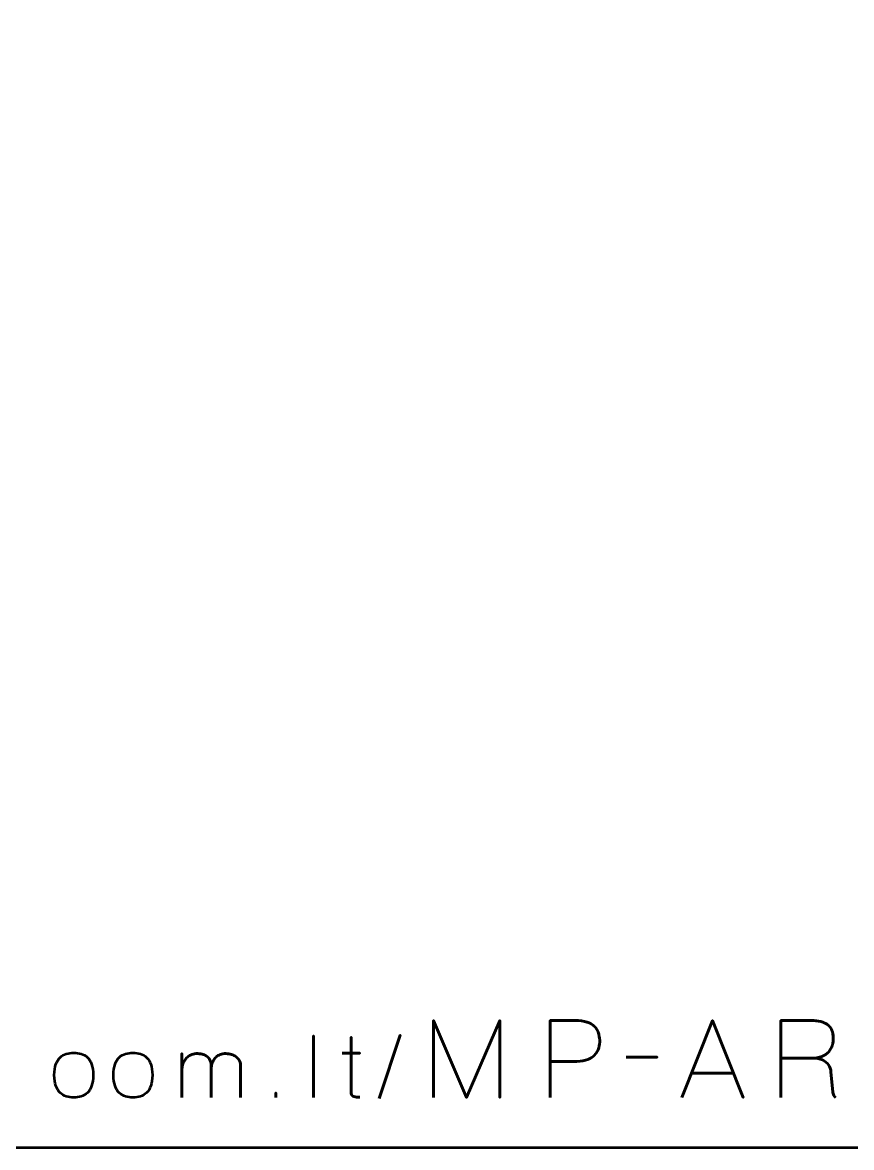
# Model space of a CAD drawing. Header units: centimetres. Extents: x -24.5 to 0, y -29.7 to 0.
# Drawn here: x -10.51 to -5.04, y -29.7 to -22.28 of the extents above; entities that cross this region are included whole.
import ezdxf

# ---------------------------------------------------------------- set-up
doc = ezdxf.new("R2010")
doc.units = ezdxf.units.CM
doc.header["$MEASUREMENT"] = 0
doc.layers.add('Layer 1', color=7, linetype='Continuous')

msp = doc.modelspace()

# ---------------------------------------------------------------- linework, layer by layer
at = {"layer": 'Layer 1', "color": 1, "lineweight": 53}
msp.add_open_spline([(-21.00003, -29.19995), (-21.00003, -29.19995), (-21.00003, -0.49992), (-21.00003, -0.49992), (-21.00003, -0.49992), (-21.00003, -0.22295), (-20.77694, 0.00004), (-20.49994, 0.00004), (-20.49994, 0.00004), (-20.49994, 0.00004), (-0.50008, 0.00004), (-0.50008, 0.00004), (-0.50008, 0.00004), (-0.22294, 0.00004), (0.00002, -0.22295), (0.00002, -0.49992), (0.00002, -0.49992), (0.00002, -0.49992), (0.00002, -29.19995), (0.00002, -29.19995), (0.00002, -29.19995), (0.00002, -29.47695), (-0.22294, -29.70004), (-0.50008, -29.70004), (-0.50008, -29.70004), (-0.50008, -29.70004), (-20.49994, -29.70004), (-20.49994, -29.70004), (-20.49994, -29.70004), (-20.77694, -29.70004), (-21.00003, -29.47695), (-21.00003, -29.19995)], degree=3, knots=[0, 0, 0, 0, 0.125, 0.125, 0.125, 0.125, 0.25, 0.25, 0.25, 0.25, 0.375, 0.375, 0.375, 0.375, 0.5, 0.5, 0.5, 0.5, 0.625, 0.625, 0.625, 0.625, 0.75, 0.75, 0.75, 0.75, 0.875, 0.875, 0.875, 0.875, 1, 1, 1, 1], dxfattribs=at)
at = {"layer": 'Layer 1', "color": 5, "lineweight": 53}
for points, knots in [([(-7.80092, -29.36992), (-7.80092, -29.36992), (-7.80092, -28.86121), (-7.80092, -28.86121), (-7.80092, -28.86121), (-7.80092, -28.86121), (-7.5822, -29.36992), (-7.5822, -29.36992), (-7.5822, -29.36992), (-7.5822, -29.36992), (-7.36277, -28.86121), (-7.36277, -28.86121), (-7.36277, -28.86121), (-7.36277, -28.86121), (-7.36277, -29.36992), (-7.36277, -29.36992), (-7.36277, -29.36992), (-7.36277, -29.36992), (-7.36277, -28.86121), (-7.36277, -28.86121), (-7.36277, -28.86121), (-7.36277, -28.86121), (-7.5822, -29.36992), (-7.5822, -29.36992), (-7.5822, -29.36992), (-7.5822, -29.36992), (-7.80092, -28.86121), (-7.80092, -28.86121), (-7.80092, -28.86121), (-7.80092, -28.86121), (-7.80092, -29.36992), (-7.80092, -29.36992)], [0, 0, 0, 0, 0.125, 0.125, 0.125, 0.125, 0.25, 0.25, 0.25, 0.25, 0.375, 0.375, 0.375, 0.375, 0.5, 0.5, 0.5, 0.5, 0.625, 0.625, 0.625, 0.625, 0.75, 0.75, 0.75, 0.75, 0.875, 0.875, 0.875, 0.875, 1, 1, 1, 1]), ([(-7.02974, -29.36992), (-7.02974, -29.36992), (-7.02974, -28.86121), (-7.02974, -28.86121), (-7.02974, -28.86121), (-7.02974, -28.86121), (-6.86746, -28.86121), (-6.86746, -28.86121), (-6.86746, -28.86121), (-6.835, -28.86133), (-6.80831, -28.86497), (-6.78726, -28.87203), (-6.78726, -28.87203), (-6.76633, -28.87897), (-6.74987, -28.88861), (-6.73799, -28.90084), (-6.73799, -28.90084), (-6.72611, -28.91295), (-6.71765, -28.92683), (-6.71247, -28.94247), (-6.71247, -28.94247), (-6.70742, -28.95811), (-6.70448, -28.97445), (-6.70377, -28.99174), (-6.70377, -28.99174), (-6.70295, -29.00903), (-6.70495, -29.02596), (-6.70965, -29.04242), (-6.70965, -29.04242), (-6.71447, -29.05889), (-6.72259, -29.07382), (-6.73423, -29.08723), (-6.73423, -29.08723), (-6.74575, -29.10063), (-6.76139, -29.11133), (-6.78103, -29.11921), (-6.78103, -29.11921), (-6.80067, -29.12721), (-6.82501, -29.13121), (-6.85405, -29.13144), (-6.85405, -29.13144), (-6.85405, -29.13144), (-7.02974, -29.13144), (-7.02974, -29.13144), (-7.02974, -29.13144), (-7.02974, -29.13144), (-6.85405, -29.13144), (-6.85405, -29.13144), (-6.85405, -29.13144), (-6.8256, -29.13121), (-6.80149, -29.12721), (-6.78197, -29.11921), (-6.78197, -29.11921), (-6.76233, -29.11133), (-6.74669, -29.10063), (-6.73493, -29.08723), (-6.73493, -29.08723), (-6.72329, -29.07382), (-6.71494, -29.05889), (-6.71, -29.04242), (-6.71, -29.04242), (-6.70506, -29.02596), (-6.70295, -29.00903), (-6.70377, -28.99174), (-6.70377, -28.99174), (-6.70448, -28.97445), (-6.70742, -28.95811), (-6.71271, -28.94247), (-6.71271, -28.94247), (-6.71788, -28.92683), (-6.72658, -28.91295), (-6.73846, -28.90084), (-6.73846, -28.90084), (-6.75045, -28.88861), (-6.76692, -28.87897), (-6.78785, -28.87203), (-6.78785, -28.87203), (-6.8089, -28.86497), (-6.83536, -28.86133), (-6.86746, -28.86121), (-6.86746, -28.86121), (-6.86746, -28.86121), (-7.02974, -28.86121), (-7.02974, -28.86121), (-7.02974, -28.86121), (-7.02974, -28.86121), (-7.02974, -29.36992), (-7.02974, -29.36992)], [0, 0, 0, 0, 0.0454545, 0.0454545, 0.0454545, 0.0454545, 0.0909091, 0.0909091, 0.0909091, 0.0909091, 0.1363636, 0.1363636, 0.1363636, 0.1363636, 0.1818182, 0.1818182, 0.1818182, 0.1818182, 0.2272727, 0.2272727, 0.2272727, 0.2272727, 0.2727273, 0.2727273, 0.2727273, 0.2727273, 0.3181818, 0.3181818, 0.3181818, 0.3181818, 0.3636364, 0.3636364, 0.3636364, 0.3636364, 0.4090909, 0.4090909, 0.4090909, 0.4090909, 0.4545455, 0.4545455, 0.4545455, 0.4545455, 0.5, 0.5, 0.5, 0.5, 0.5454545, 0.5454545, 0.5454545, 0.5454545, 0.5909091, 0.5909091, 0.5909091, 0.5909091, 0.6363636, 0.6363636, 0.6363636, 0.6363636, 0.6818182, 0.6818182, 0.6818182, 0.6818182, 0.7272727, 0.7272727, 0.7272727, 0.7272727, 0.7727273, 0.7727273, 0.7727273, 0.7727273, 0.8181818, 0.8181818, 0.8181818, 0.8181818, 0.8636364, 0.8636364, 0.8636364, 0.8636364, 0.9090909, 0.9090909, 0.9090909, 0.9090909, 0.9545455, 0.9545455, 0.9545455, 0.9545455, 1, 1, 1, 1]), ([(-6.1619, -29.36992), (-6.1619, -29.36992), (-5.96011, -28.86121), (-5.96011, -28.86121), (-5.96011, -28.86121), (-5.96011, -28.86121), (-5.75761, -29.36992), (-5.75761, -29.36992), (-5.75761, -29.36992), (-5.75761, -29.36992), (-5.96011, -28.86121), (-5.96011, -28.86121), (-5.96011, -28.86121), (-5.96011, -28.86121), (-6.1619, -29.36992), (-6.1619, -29.36992)], [0, 0, 0, 0, 0.25, 0.25, 0.25, 0.25, 0.5, 0.5, 0.5, 0.5, 0.75, 0.75, 0.75, 0.75, 1, 1, 1, 1]), ([(-5.50926, -29.36992), (-5.50926, -29.36992), (-5.50926, -28.86121), (-5.50926, -28.86121), (-5.50926, -28.86121), (-5.50926, -28.86121), (-5.3237, -28.86121), (-5.3237, -28.86121), (-5.3237, -28.86121), (-5.29783, -28.86121), (-5.27572, -28.86298), (-5.25749, -28.86639), (-5.25749, -28.86639), (-5.23915, -28.8698), (-5.22398, -28.87473), (-5.21198, -28.8812), (-5.21198, -28.8812), (-5.19999, -28.88767), (-5.19058, -28.89555), (-5.18364, -28.90484), (-5.18364, -28.90484), (-5.17659, -28.91401), (-5.17165, -28.92448), (-5.16847, -28.93612), (-5.16847, -28.93612), (-5.1653, -28.94776), (-5.16342, -28.96034), (-5.16283, -28.9741), (-5.16283, -28.9741), (-5.16201, -28.99139), (-5.16389, -29.00809), (-5.16836, -29.0242), (-5.16836, -29.0242), (-5.17294, -29.04042), (-5.18082, -29.05489), (-5.19199, -29.06782), (-5.19199, -29.06782), (-5.20328, -29.08076), (-5.21845, -29.09099), (-5.23774, -29.09863), (-5.23774, -29.09863), (-5.25702, -29.10616), (-5.28089, -29.11016), (-5.30959, -29.11027), (-5.30959, -29.11027), (-5.30959, -29.11027), (-5.50926, -29.11027), (-5.50926, -29.11027), (-5.50926, -29.11027), (-5.50926, -29.11027), (-5.30959, -29.11027), (-5.30959, -29.11027), (-5.30959, -29.11027), (-5.28148, -29.11016), (-5.25784, -29.10616), (-5.23868, -29.09863), (-5.23868, -29.09863), (-5.21951, -29.09099), (-5.20422, -29.08076), (-5.19282, -29.06782), (-5.19282, -29.06782), (-5.18141, -29.05489), (-5.17341, -29.04042), (-5.16871, -29.0242), (-5.16871, -29.0242), (-5.16401, -29.00809), (-5.16201, -28.99139), (-5.16283, -28.9741), (-5.16283, -28.9741), (-5.16353, -28.95693), (-5.16647, -28.94141), (-5.17165, -28.92753), (-5.17165, -28.92753), (-5.17671, -28.91378), (-5.18517, -28.9019), (-5.19693, -28.89202), (-5.19693, -28.89202), (-5.20869, -28.88214), (-5.22492, -28.8745), (-5.2455, -28.86921), (-5.2455, -28.86921), (-5.26608, -28.86392), (-5.29218, -28.86121), (-5.3237, -28.86121), (-5.3237, -28.86121), (-5.3237, -28.86121), (-5.50926, -28.86121), (-5.50926, -28.86121), (-5.50926, -28.86121), (-5.50926, -28.86121), (-5.50926, -29.36992), (-5.50926, -29.36992)], [0, 0, 0, 0, 0.0434783, 0.0434783, 0.0434783, 0.0434783, 0.0869565, 0.0869565, 0.0869565, 0.0869565, 0.1304348, 0.1304348, 0.1304348, 0.1304348, 0.173913, 0.173913, 0.173913, 0.173913, 0.2173913, 0.2173913, 0.2173913, 0.2173913, 0.2608696, 0.2608696, 0.2608696, 0.2608696, 0.3043478, 0.3043478, 0.3043478, 0.3043478, 0.3478261, 0.3478261, 0.3478261, 0.3478261, 0.3913043, 0.3913043, 0.3913043, 0.3913043, 0.4347826, 0.4347826, 0.4347826, 0.4347826, 0.4782609, 0.4782609, 0.4782609, 0.4782609, 0.5217391, 0.5217391, 0.5217391, 0.5217391, 0.5652174, 0.5652174, 0.5652174, 0.5652174, 0.6086957, 0.6086957, 0.6086957, 0.6086957, 0.6521739, 0.6521739, 0.6521739, 0.6521739, 0.6956522, 0.6956522, 0.6956522, 0.6956522, 0.7391304, 0.7391304, 0.7391304, 0.7391304, 0.7826087, 0.7826087, 0.7826087, 0.7826087, 0.826087, 0.826087, 0.826087, 0.826087, 0.8695652, 0.8695652, 0.8695652, 0.8695652, 0.9130435, 0.9130435, 0.9130435, 0.9130435, 0.9565217, 0.9565217, 0.9565217, 0.9565217, 1, 1, 1, 1]), ([(-8.59171, -29.36992), (-8.59171, -29.36992), (-8.59171, -28.96296), (-8.59171, -28.96296), (-8.59171, -28.96296), (-8.59171, -28.96296), (-8.59171, -29.36992), (-8.59171, -29.36992)], [0, 0, 0, 0, 0.5, 0.5, 0.5, 0.5, 1, 1, 1, 1]), ([(-8.28691, -29.3671), (-8.29387, -29.36766), (-8.30083, -29.36785), (-8.30761, -29.36766), (-8.30761, -29.36766), (-8.31438, -29.36747), (-8.3205, -29.36644), (-8.32605, -29.36437), (-8.32605, -29.36437), (-8.3316, -29.36239), (-8.33602, -29.35882), (-8.3394, -29.35374), (-8.3394, -29.35374), (-8.3427, -29.34866), (-8.34439, -29.34142), (-8.34448, -29.3321), (-8.34448, -29.3321), (-8.34448, -29.32768), (-8.34448, -29.32016), (-8.34448, -29.30962), (-8.34448, -29.30962), (-8.34448, -29.29899), (-8.34448, -29.28619), (-8.34448, -29.27105), (-8.34448, -29.27105), (-8.34448, -29.2559), (-8.34448, -29.23935), (-8.34448, -29.22138), (-8.34448, -29.22138), (-8.34448, -29.20341), (-8.34448, -29.18488), (-8.34448, -29.16569), (-8.34448, -29.16569), (-8.34448, -29.1465), (-8.34448, -29.12759), (-8.34448, -29.10887), (-8.34448, -29.10887), (-8.34448, -29.09015), (-8.34448, -29.07255), (-8.34448, -29.056), (-8.34448, -29.056), (-8.34448, -29.03944), (-8.34448, -29.02476), (-8.34448, -29.01207), (-8.34448, -29.01207), (-8.34448, -28.99927), (-8.34448, -28.9893), (-8.34448, -28.98196), (-8.34448, -28.98196), (-8.34448, -28.97472), (-8.34448, -28.97095), (-8.34448, -28.97086), (-8.34448, -28.97086), (-8.34448, -28.97095), (-8.34448, -28.97472), (-8.34448, -28.98196), (-8.34448, -28.98196), (-8.34448, -28.9893), (-8.34448, -28.99927), (-8.34448, -29.01207), (-8.34448, -29.01207), (-8.34448, -29.02476), (-8.34448, -29.03944), (-8.34448, -29.056), (-8.34448, -29.056), (-8.34448, -29.07255), (-8.34448, -29.09015), (-8.34448, -29.10887), (-8.34448, -29.10887), (-8.34448, -29.12759), (-8.34448, -29.1465), (-8.34448, -29.16569), (-8.34448, -29.16569), (-8.34448, -29.18488), (-8.34448, -29.20341), (-8.34448, -29.22138), (-8.34448, -29.22138), (-8.34448, -29.23935), (-8.34448, -29.2559), (-8.34448, -29.27105), (-8.34448, -29.27105), (-8.34448, -29.28619), (-8.34448, -29.29899), (-8.34448, -29.30962), (-8.34448, -29.30962), (-8.34448, -29.32016), (-8.34448, -29.32768), (-8.34448, -29.3321), (-8.34448, -29.3321), (-8.34439, -29.34142), (-8.3427, -29.34866), (-8.3394, -29.35374), (-8.3394, -29.35374), (-8.33602, -29.35882), (-8.3316, -29.36239), (-8.32605, -29.36437), (-8.32605, -29.36437), (-8.3205, -29.36644), (-8.31438, -29.36747), (-8.30761, -29.36766), (-8.30761, -29.36766), (-8.30083, -29.36785), (-8.29387, -29.36766), (-8.28691, -29.3671)], [0, 0, 0, 0, 0.0384615, 0.0384615, 0.0384615, 0.0384615, 0.0769231, 0.0769231, 0.0769231, 0.0769231, 0.1153846, 0.1153846, 0.1153846, 0.1153846, 0.1538462, 0.1538462, 0.1538462, 0.1538462, 0.1923077, 0.1923077, 0.1923077, 0.1923077, 0.2307692, 0.2307692, 0.2307692, 0.2307692, 0.2692308, 0.2692308, 0.2692308, 0.2692308, 0.3076923, 0.3076923, 0.3076923, 0.3076923, 0.3461538, 0.3461538, 0.3461538, 0.3461538, 0.3846154, 0.3846154, 0.3846154, 0.3846154, 0.4230769, 0.4230769, 0.4230769, 0.4230769, 0.4615385, 0.4615385, 0.4615385, 0.4615385, 0.5, 0.5, 0.5, 0.5, 0.5384615, 0.5384615, 0.5384615, 0.5384615, 0.5769231, 0.5769231, 0.5769231, 0.5769231, 0.6153846, 0.6153846, 0.6153846, 0.6153846, 0.6538462, 0.6538462, 0.6538462, 0.6538462, 0.6923077, 0.6923077, 0.6923077, 0.6923077, 0.7307692, 0.7307692, 0.7307692, 0.7307692, 0.7692308, 0.7692308, 0.7692308, 0.7692308, 0.8076923, 0.8076923, 0.8076923, 0.8076923, 0.8461538, 0.8461538, 0.8461538, 0.8461538, 0.8846154, 0.8846154, 0.8846154, 0.8846154, 0.9230769, 0.9230769, 0.9230769, 0.9230769, 0.9615385, 0.9615385, 0.9615385, 0.9615385, 1, 1, 1, 1]), ([(-8.15878, -29.37556), (-8.15878, -29.37556), (-8.02049, -28.95901), (-8.02049, -28.95901), (-8.02049, -28.95901), (-8.02049, -28.95901), (-8.15878, -29.37556), (-8.15878, -29.37556)], [0, 0, 0, 0, 0.5, 0.5, 0.5, 0.5, 1, 1, 1, 1]), ([(-10.1744, -29.36992), (-10.15662, -29.37001), (-10.14007, -29.36776), (-10.12464, -29.36296), (-10.12464, -29.36296), (-10.10921, -29.35816), (-10.09557, -29.35016), (-10.0839, -29.33897), (-10.0839, -29.33897), (-10.07214, -29.32778), (-10.06302, -29.31263), (-10.05634, -29.29344), (-10.05634, -29.29344), (-10.04976, -29.27434), (-10.04637, -29.25054), (-10.04627, -29.22204), (-10.04627, -29.22204), (-10.04637, -29.19363), (-10.04976, -29.16992), (-10.05634, -29.15092), (-10.05634, -29.15092), (-10.06302, -29.13191), (-10.07214, -29.11677), (-10.0839, -29.10557), (-10.0839, -29.10557), (-10.09557, -29.09447), (-10.10921, -29.08648), (-10.12464, -29.08168), (-10.12464, -29.08168), (-10.14007, -29.07688), (-10.15662, -29.07462), (-10.1744, -29.07472), (-10.1744, -29.07472), (-10.19199, -29.07462), (-10.20855, -29.07688), (-10.22398, -29.08168), (-10.22398, -29.08168), (-10.23941, -29.08648), (-10.25295, -29.09447), (-10.26471, -29.10557), (-10.26471, -29.10557), (-10.27647, -29.11677), (-10.28569, -29.13191), (-10.29237, -29.15092), (-10.29237, -29.15092), (-10.29905, -29.16992), (-10.30244, -29.19363), (-10.30253, -29.22204), (-10.30253, -29.22204), (-10.30244, -29.25054), (-10.29905, -29.27434), (-10.29237, -29.29344), (-10.29237, -29.29344), (-10.28569, -29.31263), (-10.27647, -29.32778), (-10.26471, -29.33897), (-10.26471, -29.33897), (-10.25295, -29.35016), (-10.23941, -29.35816), (-10.22398, -29.36296), (-10.22398, -29.36296), (-10.20855, -29.36776), (-10.19199, -29.37001), (-10.1744, -29.36992)], [0, 0, 0, 0, 0.0625, 0.0625, 0.0625, 0.0625, 0.125, 0.125, 0.125, 0.125, 0.1875, 0.1875, 0.1875, 0.1875, 0.25, 0.25, 0.25, 0.25, 0.3125, 0.3125, 0.3125, 0.3125, 0.375, 0.375, 0.375, 0.375, 0.4375, 0.4375, 0.4375, 0.4375, 0.5, 0.5, 0.5, 0.5, 0.5625, 0.5625, 0.5625, 0.5625, 0.625, 0.625, 0.625, 0.625, 0.6875, 0.6875, 0.6875, 0.6875, 0.75, 0.75, 0.75, 0.75, 0.8125, 0.8125, 0.8125, 0.8125, 0.875, 0.875, 0.875, 0.875, 0.9375, 0.9375, 0.9375, 0.9375, 1, 1, 1, 1]), ([(-10.1744, -29.36992), (-10.15662, -29.37001), (-10.14007, -29.36776), (-10.12464, -29.36296), (-10.12464, -29.36296), (-10.10921, -29.35816), (-10.09557, -29.35016), (-10.0839, -29.33897), (-10.0839, -29.33897), (-10.07214, -29.32778), (-10.06302, -29.31263), (-10.05634, -29.29344), (-10.05634, -29.29344), (-10.04976, -29.27434), (-10.04637, -29.25054), (-10.04627, -29.22204), (-10.04627, -29.22204), (-10.04637, -29.19363), (-10.04976, -29.16992), (-10.05634, -29.15092), (-10.05634, -29.15092), (-10.06302, -29.13191), (-10.07214, -29.11677), (-10.0839, -29.10557), (-10.0839, -29.10557), (-10.09557, -29.09447), (-10.10921, -29.08648), (-10.12464, -29.08168), (-10.12464, -29.08168), (-10.14007, -29.07688), (-10.15662, -29.07462), (-10.1744, -29.07472), (-10.1744, -29.07472), (-10.19199, -29.07462), (-10.20855, -29.07688), (-10.22398, -29.08168), (-10.22398, -29.08168), (-10.23941, -29.08648), (-10.25295, -29.09447), (-10.26471, -29.10557), (-10.26471, -29.10557), (-10.27647, -29.11677), (-10.28569, -29.13191), (-10.29237, -29.15092), (-10.29237, -29.15092), (-10.29905, -29.16992), (-10.30244, -29.19363), (-10.30253, -29.22204), (-10.30253, -29.22204), (-10.30244, -29.25054), (-10.29905, -29.27434), (-10.29237, -29.29344), (-10.29237, -29.29344), (-10.28569, -29.31263), (-10.27647, -29.32778), (-10.26471, -29.33897), (-10.26471, -29.33897), (-10.25295, -29.35016), (-10.23941, -29.35816), (-10.22398, -29.36296), (-10.22398, -29.36296), (-10.20855, -29.36776), (-10.19199, -29.37001), (-10.1744, -29.36992)], [0, 0, 0, 0, 0.0625, 0.0625, 0.0625, 0.0625, 0.125, 0.125, 0.125, 0.125, 0.1875, 0.1875, 0.1875, 0.1875, 0.25, 0.25, 0.25, 0.25, 0.3125, 0.3125, 0.3125, 0.3125, 0.375, 0.375, 0.375, 0.375, 0.4375, 0.4375, 0.4375, 0.4375, 0.5, 0.5, 0.5, 0.5, 0.5625, 0.5625, 0.5625, 0.5625, 0.625, 0.625, 0.625, 0.625, 0.6875, 0.6875, 0.6875, 0.6875, 0.75, 0.75, 0.75, 0.75, 0.8125, 0.8125, 0.8125, 0.8125, 0.875, 0.875, 0.875, 0.875, 0.9375, 0.9375, 0.9375, 0.9375, 1, 1, 1, 1]), ([(-9.78381, -29.36992), (-9.76603, -29.37001), (-9.74948, -29.36776), (-9.73405, -29.36296), (-9.73405, -29.36296), (-9.71862, -29.35816), (-9.70498, -29.35016), (-9.69331, -29.33897), (-9.69331, -29.33897), (-9.68155, -29.32778), (-9.67243, -29.31263), (-9.66575, -29.29344), (-9.66575, -29.29344), (-9.65917, -29.27434), (-9.65578, -29.25054), (-9.65568, -29.22204), (-9.65568, -29.22204), (-9.65578, -29.19363), (-9.65917, -29.16992), (-9.66575, -29.15092), (-9.66575, -29.15092), (-9.67243, -29.13191), (-9.68155, -29.11677), (-9.69331, -29.10557), (-9.69331, -29.10557), (-9.70498, -29.09447), (-9.71862, -29.08648), (-9.73405, -29.08168), (-9.73405, -29.08168), (-9.74948, -29.07688), (-9.76603, -29.07462), (-9.78381, -29.07472), (-9.78381, -29.07472), (-9.8014, -29.07462), (-9.81796, -29.07688), (-9.83339, -29.08168), (-9.83339, -29.08168), (-9.84882, -29.08648), (-9.86236, -29.09447), (-9.87412, -29.10557), (-9.87412, -29.10557), (-9.88588, -29.11677), (-9.8951, -29.13191), (-9.90178, -29.15092), (-9.90178, -29.15092), (-9.90846, -29.16992), (-9.91185, -29.19363), (-9.91194, -29.22204), (-9.91194, -29.22204), (-9.91185, -29.25054), (-9.90846, -29.27434), (-9.90178, -29.29344), (-9.90178, -29.29344), (-9.8951, -29.31263), (-9.88588, -29.32778), (-9.87412, -29.33897), (-9.87412, -29.33897), (-9.86236, -29.35016), (-9.84882, -29.35816), (-9.83339, -29.36296), (-9.83339, -29.36296), (-9.81796, -29.36776), (-9.8014, -29.37001), (-9.78381, -29.36992)], [0, 0, 0, 0, 0.0625, 0.0625, 0.0625, 0.0625, 0.125, 0.125, 0.125, 0.125, 0.1875, 0.1875, 0.1875, 0.1875, 0.25, 0.25, 0.25, 0.25, 0.3125, 0.3125, 0.3125, 0.3125, 0.375, 0.375, 0.375, 0.375, 0.4375, 0.4375, 0.4375, 0.4375, 0.5, 0.5, 0.5, 0.5, 0.5625, 0.5625, 0.5625, 0.5625, 0.625, 0.625, 0.625, 0.625, 0.6875, 0.6875, 0.6875, 0.6875, 0.75, 0.75, 0.75, 0.75, 0.8125, 0.8125, 0.8125, 0.8125, 0.875, 0.875, 0.875, 0.875, 0.9375, 0.9375, 0.9375, 0.9375, 1, 1, 1, 1]), ([(-9.78381, -29.36992), (-9.76603, -29.37001), (-9.74948, -29.36776), (-9.73405, -29.36296), (-9.73405, -29.36296), (-9.71862, -29.35816), (-9.70498, -29.35016), (-9.69331, -29.33897), (-9.69331, -29.33897), (-9.68155, -29.32778), (-9.67243, -29.31263), (-9.66575, -29.29344), (-9.66575, -29.29344), (-9.65917, -29.27434), (-9.65578, -29.25054), (-9.65568, -29.22204), (-9.65568, -29.22204), (-9.65578, -29.19363), (-9.65917, -29.16992), (-9.66575, -29.15092), (-9.66575, -29.15092), (-9.67243, -29.13191), (-9.68155, -29.11677), (-9.69331, -29.10557), (-9.69331, -29.10557), (-9.70498, -29.09447), (-9.71862, -29.08648), (-9.73405, -29.08168), (-9.73405, -29.08168), (-9.74948, -29.07688), (-9.76603, -29.07462), (-9.78381, -29.07472), (-9.78381, -29.07472), (-9.8014, -29.07462), (-9.81796, -29.07688), (-9.83339, -29.08168), (-9.83339, -29.08168), (-9.84882, -29.08648), (-9.86236, -29.09447), (-9.87412, -29.10557), (-9.87412, -29.10557), (-9.88588, -29.11677), (-9.8951, -29.13191), (-9.90178, -29.15092), (-9.90178, -29.15092), (-9.90846, -29.16992), (-9.91185, -29.19363), (-9.91194, -29.22204), (-9.91194, -29.22204), (-9.91185, -29.25054), (-9.90846, -29.27434), (-9.90178, -29.29344), (-9.90178, -29.29344), (-9.8951, -29.31263), (-9.88588, -29.32778), (-9.87412, -29.33897), (-9.87412, -29.33897), (-9.86236, -29.35016), (-9.84882, -29.35816), (-9.83339, -29.36296), (-9.83339, -29.36296), (-9.81796, -29.36776), (-9.8014, -29.37001), (-9.78381, -29.36992)], [0, 0, 0, 0, 0.0625, 0.0625, 0.0625, 0.0625, 0.125, 0.125, 0.125, 0.125, 0.1875, 0.1875, 0.1875, 0.1875, 0.25, 0.25, 0.25, 0.25, 0.3125, 0.3125, 0.3125, 0.3125, 0.375, 0.375, 0.375, 0.375, 0.4375, 0.4375, 0.4375, 0.4375, 0.5, 0.5, 0.5, 0.5, 0.5625, 0.5625, 0.5625, 0.5625, 0.625, 0.625, 0.625, 0.625, 0.6875, 0.6875, 0.6875, 0.6875, 0.75, 0.75, 0.75, 0.75, 0.8125, 0.8125, 0.8125, 0.8125, 0.875, 0.875, 0.875, 0.875, 0.9375, 0.9375, 0.9375, 0.9375, 1, 1, 1, 1]), ([(-9.26792, -29.36992), (-9.26792, -29.36983), (-9.26792, -29.3671), (-9.26792, -29.36174), (-9.26792, -29.36174), (-9.26792, -29.35647), (-9.26792, -29.34922), (-9.26792, -29.3401), (-9.26792, -29.3401), (-9.26792, -29.33088), (-9.26792, -29.32053), (-9.26792, -29.30887), (-9.26792, -29.30887), (-9.26792, -29.2973), (-9.26792, -29.28516), (-9.26792, -29.27237), (-9.26792, -29.27237), (-9.26792, -29.25967), (-9.26792, -29.24715), (-9.26792, -29.23474), (-9.26792, -29.23474), (-9.26792, -29.22232), (-9.26792, -29.21065), (-9.26792, -29.19993), (-9.26792, -29.19993), (-9.26792, -29.18911), (-9.26792, -29.17989), (-9.26792, -29.17208), (-9.26792, -29.17208), (-9.26792, -29.16437), (-9.26792, -29.15882), (-9.26792, -29.15543), (-9.26792, -29.15543), (-9.26782, -29.15016), (-9.26867, -29.14424), (-9.27027, -29.13775), (-9.27027, -29.13775), (-9.27187, -29.13116), (-9.2746, -29.12458), (-9.27845, -29.11799), (-9.27845, -29.11799), (-9.28231, -29.11131), (-9.28767, -29.1052), (-9.29435, -29.09955), (-9.29435, -29.09955), (-9.30112, -29.09391), (-9.30959, -29.08939), (-9.31975, -29.08591), (-9.31975, -29.08591), (-9.33001, -29.08243), (-9.34223, -29.08055), (-9.35653, -29.08036), (-9.35653, -29.08036), (-9.37083, -29.08036), (-9.38363, -29.08234), (-9.39482, -29.08629), (-9.39482, -29.08629), (-9.40611, -29.09033), (-9.4158, -29.09588), (-9.42408, -29.10294), (-9.42408, -29.10294), (-9.43226, -29.11), (-9.43913, -29.11809), (-9.44449, -29.1273), (-9.44449, -29.1273), (-9.44985, -29.13643), (-9.45381, -29.14612), (-9.45644, -29.15647), (-9.45644, -29.15647), (-9.45907, -29.16672), (-9.46039, -29.17716), (-9.46039, -29.18761), (-9.46039, -29.18761), (-9.46039, -29.17716), (-9.45907, -29.16672), (-9.45644, -29.15647), (-9.45644, -29.15647), (-9.45381, -29.14612), (-9.44985, -29.13643), (-9.44449, -29.1273), (-9.44449, -29.1273), (-9.43913, -29.11809), (-9.43226, -29.11), (-9.42408, -29.10294), (-9.42408, -29.10294), (-9.4158, -29.09588), (-9.40611, -29.09033), (-9.39482, -29.08629), (-9.39482, -29.08629), (-9.38363, -29.08234), (-9.37083, -29.08036), (-9.35653, -29.08036), (-9.35653, -29.08036), (-9.34223, -29.08055), (-9.33001, -29.08243), (-9.31975, -29.08591), (-9.31975, -29.08591), (-9.30959, -29.08939), (-9.30112, -29.09391), (-9.29435, -29.09955), (-9.29435, -29.09955), (-9.28767, -29.1052), (-9.28231, -29.11131), (-9.27845, -29.11799), (-9.27845, -29.11799), (-9.2746, -29.12458), (-9.27187, -29.13116), (-9.27027, -29.13775), (-9.27027, -29.13775), (-9.26867, -29.14424), (-9.26782, -29.15016), (-9.26792, -29.15543), (-9.26792, -29.15543), (-9.26792, -29.15882), (-9.26792, -29.16437), (-9.26792, -29.17208), (-9.26792, -29.17208), (-9.26792, -29.17989), (-9.26792, -29.18911), (-9.26792, -29.19993), (-9.26792, -29.19993), (-9.26792, -29.21065), (-9.26792, -29.22232), (-9.26792, -29.23474), (-9.26792, -29.23474), (-9.26792, -29.24715), (-9.26792, -29.25967), (-9.26792, -29.27237), (-9.26792, -29.27237), (-9.26792, -29.28516), (-9.26792, -29.2973), (-9.26792, -29.30887), (-9.26792, -29.30887), (-9.26792, -29.32053), (-9.26792, -29.33088), (-9.26792, -29.3401), (-9.26792, -29.3401), (-9.26792, -29.34922), (-9.26792, -29.35647), (-9.26792, -29.36174), (-9.26792, -29.36174), (-9.26792, -29.3671), (-9.26792, -29.36983), (-9.26792, -29.36992)], [0, 0, 0, 0, 0.0277778, 0.0277778, 0.0277778, 0.0277778, 0.0555556, 0.0555556, 0.0555556, 0.0555556, 0.0833333, 0.0833333, 0.0833333, 0.0833333, 0.1111111, 0.1111111, 0.1111111, 0.1111111, 0.1388889, 0.1388889, 0.1388889, 0.1388889, 0.1666667, 0.1666667, 0.1666667, 0.1666667, 0.1944444, 0.1944444, 0.1944444, 0.1944444, 0.2222222, 0.2222222, 0.2222222, 0.2222222, 0.25, 0.25, 0.25, 0.25, 0.2777778, 0.2777778, 0.2777778, 0.2777778, 0.3055556, 0.3055556, 0.3055556, 0.3055556, 0.3333333, 0.3333333, 0.3333333, 0.3333333, 0.3611111, 0.3611111, 0.3611111, 0.3611111, 0.3888889, 0.3888889, 0.3888889, 0.3888889, 0.4166667, 0.4166667, 0.4166667, 0.4166667, 0.4444444, 0.4444444, 0.4444444, 0.4444444, 0.4722222, 0.4722222, 0.4722222, 0.4722222, 0.5, 0.5, 0.5, 0.5, 0.5277778, 0.5277778, 0.5277778, 0.5277778, 0.5555556, 0.5555556, 0.5555556, 0.5555556, 0.5833333, 0.5833333, 0.5833333, 0.5833333, 0.6111111, 0.6111111, 0.6111111, 0.6111111, 0.6388889, 0.6388889, 0.6388889, 0.6388889, 0.6666667, 0.6666667, 0.6666667, 0.6666667, 0.6944444, 0.6944444, 0.6944444, 0.6944444, 0.7222222, 0.7222222, 0.7222222, 0.7222222, 0.75, 0.75, 0.75, 0.75, 0.7777778, 0.7777778, 0.7777778, 0.7777778, 0.8055556, 0.8055556, 0.8055556, 0.8055556, 0.8333333, 0.8333333, 0.8333333, 0.8333333, 0.8611111, 0.8611111, 0.8611111, 0.8611111, 0.8888889, 0.8888889, 0.8888889, 0.8888889, 0.9166667, 0.9166667, 0.9166667, 0.9166667, 0.9444444, 0.9444444, 0.9444444, 0.9444444, 0.9722222, 0.9722222, 0.9722222, 0.9722222, 1, 1, 1, 1]), ([(-9.46039, -29.36992), (-9.46039, -29.36992), (-9.46039, -29.08036), (-9.46039, -29.08036), (-9.46039, -29.08036), (-9.46039, -29.08036), (-9.46039, -29.36992), (-9.46039, -29.36992)], [0, 0, 0, 0, 0.5, 0.5, 0.5, 0.5, 1, 1, 1, 1]), ([(-9.07375, -29.36992), (-9.07375, -29.36983), (-9.07375, -29.3671), (-9.07375, -29.36174), (-9.07375, -29.36174), (-9.07375, -29.35647), (-9.07375, -29.34922), (-9.07375, -29.3401), (-9.07375, -29.3401), (-9.07375, -29.33088), (-9.07375, -29.32053), (-9.07375, -29.30887), (-9.07375, -29.30887), (-9.07375, -29.2973), (-9.07375, -29.28516), (-9.07375, -29.27237), (-9.07375, -29.27237), (-9.07375, -29.25967), (-9.07375, -29.24715), (-9.07375, -29.23474), (-9.07375, -29.23474), (-9.07375, -29.22232), (-9.07375, -29.21065), (-9.07375, -29.19993), (-9.07375, -29.19993), (-9.07375, -29.18911), (-9.07375, -29.17989), (-9.07375, -29.17208), (-9.07375, -29.17208), (-9.07375, -29.16437), (-9.07375, -29.15882), (-9.07375, -29.15543), (-9.07375, -29.15543), (-9.07375, -29.15016), (-9.07478, -29.14424), (-9.07695, -29.13775), (-9.07695, -29.13775), (-9.07902, -29.13116), (-9.0824, -29.12458), (-9.08711, -29.11799), (-9.08711, -29.11799), (-9.09172, -29.11131), (-9.09783, -29.1052), (-9.10536, -29.09955), (-9.10536, -29.09955), (-9.11288, -29.09391), (-9.12201, -29.08939), (-9.13273, -29.08591), (-9.13273, -29.08591), (-9.14346, -29.08243), (-9.15597, -29.08055), (-9.17027, -29.08036), (-9.17027, -29.08036), (-9.18457, -29.08036), (-9.19717, -29.08234), (-9.20799, -29.08629), (-9.20799, -29.08629), (-9.21872, -29.09033), (-9.22794, -29.09588), (-9.23565, -29.10294), (-9.23565, -29.10294), (-9.24327, -29.11), (-9.24938, -29.11809), (-9.25418, -29.1273), (-9.25418, -29.1273), (-9.25898, -29.13643), (-9.26246, -29.14612), (-9.26462, -29.15647), (-9.26462, -29.15647), (-9.26688, -29.16672), (-9.26792, -29.17716), (-9.26792, -29.18761), (-9.26792, -29.18761), (-9.26792, -29.17716), (-9.26688, -29.16672), (-9.26462, -29.15647), (-9.26462, -29.15647), (-9.26246, -29.14612), (-9.25898, -29.13643), (-9.25418, -29.1273), (-9.25418, -29.1273), (-9.24938, -29.11809), (-9.24327, -29.11), (-9.23565, -29.10294), (-9.23565, -29.10294), (-9.22794, -29.09588), (-9.21872, -29.09033), (-9.20799, -29.08629), (-9.20799, -29.08629), (-9.19717, -29.08234), (-9.18457, -29.08036), (-9.17027, -29.08036), (-9.17027, -29.08036), (-9.15597, -29.08055), (-9.14346, -29.08243), (-9.13273, -29.08591), (-9.13273, -29.08591), (-9.12201, -29.08939), (-9.11288, -29.09391), (-9.10536, -29.09955), (-9.10536, -29.09955), (-9.09783, -29.1052), (-9.09172, -29.11131), (-9.08711, -29.11799), (-9.08711, -29.11799), (-9.0824, -29.12458), (-9.07902, -29.13116), (-9.07695, -29.13775), (-9.07695, -29.13775), (-9.07478, -29.14424), (-9.07375, -29.15016), (-9.07375, -29.15543), (-9.07375, -29.15543), (-9.07375, -29.15882), (-9.07375, -29.16437), (-9.07375, -29.17208), (-9.07375, -29.17208), (-9.07375, -29.17989), (-9.07375, -29.18911), (-9.07375, -29.19993), (-9.07375, -29.19993), (-9.07375, -29.21065), (-9.07375, -29.22232), (-9.07375, -29.23474), (-9.07375, -29.23474), (-9.07375, -29.24715), (-9.07375, -29.25967), (-9.07375, -29.27237), (-9.07375, -29.27237), (-9.07375, -29.28516), (-9.07375, -29.2973), (-9.07375, -29.30887), (-9.07375, -29.30887), (-9.07375, -29.32053), (-9.07375, -29.33088), (-9.07375, -29.3401), (-9.07375, -29.3401), (-9.07375, -29.34922), (-9.07375, -29.35647), (-9.07375, -29.36174), (-9.07375, -29.36174), (-9.07375, -29.3671), (-9.07375, -29.36983), (-9.07375, -29.36992)], [0, 0, 0, 0, 0.0277778, 0.0277778, 0.0277778, 0.0277778, 0.0555556, 0.0555556, 0.0555556, 0.0555556, 0.0833333, 0.0833333, 0.0833333, 0.0833333, 0.1111111, 0.1111111, 0.1111111, 0.1111111, 0.1388889, 0.1388889, 0.1388889, 0.1388889, 0.1666667, 0.1666667, 0.1666667, 0.1666667, 0.1944444, 0.1944444, 0.1944444, 0.1944444, 0.2222222, 0.2222222, 0.2222222, 0.2222222, 0.25, 0.25, 0.25, 0.25, 0.2777778, 0.2777778, 0.2777778, 0.2777778, 0.3055556, 0.3055556, 0.3055556, 0.3055556, 0.3333333, 0.3333333, 0.3333333, 0.3333333, 0.3611111, 0.3611111, 0.3611111, 0.3611111, 0.3888889, 0.3888889, 0.3888889, 0.3888889, 0.4166667, 0.4166667, 0.4166667, 0.4166667, 0.4444444, 0.4444444, 0.4444444, 0.4444444, 0.4722222, 0.4722222, 0.4722222, 0.4722222, 0.5, 0.5, 0.5, 0.5, 0.5277778, 0.5277778, 0.5277778, 0.5277778, 0.5555556, 0.5555556, 0.5555556, 0.5555556, 0.5833333, 0.5833333, 0.5833333, 0.5833333, 0.6111111, 0.6111111, 0.6111111, 0.6111111, 0.6388889, 0.6388889, 0.6388889, 0.6388889, 0.6666667, 0.6666667, 0.6666667, 0.6666667, 0.6944444, 0.6944444, 0.6944444, 0.6944444, 0.7222222, 0.7222222, 0.7222222, 0.7222222, 0.75, 0.75, 0.75, 0.75, 0.7777778, 0.7777778, 0.7777778, 0.7777778, 0.8055556, 0.8055556, 0.8055556, 0.8055556, 0.8333333, 0.8333333, 0.8333333, 0.8333333, 0.8611111, 0.8611111, 0.8611111, 0.8611111, 0.8888889, 0.8888889, 0.8888889, 0.8888889, 0.9166667, 0.9166667, 0.9166667, 0.9166667, 0.9444444, 0.9444444, 0.9444444, 0.9444444, 0.9722222, 0.9722222, 0.9722222, 0.9722222, 1, 1, 1, 1]), ([(-8.40375, -29.07754), (-8.40375, -29.07754), (-8.28578, -29.07754), (-8.28578, -29.07754), (-8.28578, -29.07754), (-8.28578, -29.07754), (-8.40375, -29.07754), (-8.40375, -29.07754)], [0, 0, 0, 0, 0.5, 0.5, 0.5, 0.5, 1, 1, 1, 1]), ([(-6.52879, -29.10392), (-6.52879, -29.10392), (-6.32347, -29.10392), (-6.32347, -29.10392), (-6.32347, -29.10392), (-6.32347, -29.10392), (-6.52879, -29.10392), (-6.52879, -29.10392)], [0, 0, 0, 0, 0.5, 0.5, 0.5, 0.5, 1, 1, 1, 1]), ([(-5.14731, -29.36992), (-5.15201, -29.36651), (-5.15554, -29.36239), (-5.15813, -29.35757), (-5.15813, -29.35757), (-5.16071, -29.35275), (-5.16248, -29.34793), (-5.16353, -29.34323), (-5.16353, -29.34323), (-5.16448, -29.33864), (-5.16495, -29.33476), (-5.16495, -29.33182), (-5.16495, -29.33182), (-5.16495, -29.33182), (-5.17765, -29.20341), (-5.17765, -29.20341), (-5.17765, -29.20341), (-5.17906, -29.18495), (-5.18447, -29.16872), (-5.19376, -29.15484), (-5.19376, -29.15484), (-5.20316, -29.14085), (-5.21657, -29.13003), (-5.23421, -29.12215), (-5.23421, -29.12215), (-5.25173, -29.11439), (-5.2736, -29.11039), (-5.29971, -29.11027), (-5.29971, -29.11027), (-5.2736, -29.11039), (-5.25173, -29.11439), (-5.23421, -29.12215), (-5.23421, -29.12215), (-5.21657, -29.13003), (-5.20316, -29.14085), (-5.19376, -29.15484), (-5.19376, -29.15484), (-5.18447, -29.16872), (-5.17906, -29.18495), (-5.17765, -29.20341), (-5.17765, -29.20341), (-5.17765, -29.20341), (-5.16495, -29.33182), (-5.16495, -29.33182), (-5.16495, -29.33182), (-5.16495, -29.33476), (-5.16448, -29.33864), (-5.16353, -29.34323), (-5.16353, -29.34323), (-5.16248, -29.34793), (-5.16071, -29.35275), (-5.15813, -29.35757), (-5.15813, -29.35757), (-5.15554, -29.36239), (-5.15201, -29.36651), (-5.14731, -29.36992)], [0, 0, 0, 0, 0.0714286, 0.0714286, 0.0714286, 0.0714286, 0.1428571, 0.1428571, 0.1428571, 0.1428571, 0.2142857, 0.2142857, 0.2142857, 0.2142857, 0.2857143, 0.2857143, 0.2857143, 0.2857143, 0.3571429, 0.3571429, 0.3571429, 0.3571429, 0.4285714, 0.4285714, 0.4285714, 0.4285714, 0.5, 0.5, 0.5, 0.5, 0.5714286, 0.5714286, 0.5714286, 0.5714286, 0.6428571, 0.6428571, 0.6428571, 0.6428571, 0.7142857, 0.7142857, 0.7142857, 0.7142857, 0.7857143, 0.7857143, 0.7857143, 0.7857143, 0.8571429, 0.8571429, 0.8571429, 0.8571429, 0.9285714, 0.9285714, 0.9285714, 0.9285714, 1, 1, 1, 1]), ([(-6.0984, -29.20976), (-6.0984, -29.20976), (-5.82182, -29.20976), (-5.82182, -29.20976), (-5.82182, -29.20976), (-5.82182, -29.20976), (-6.0984, -29.20976), (-6.0984, -29.20976)], [0, 0, 0, 0, 0.5, 0.5, 0.5, 0.5, 1, 1, 1, 1]), ([(-8.84063, -29.36992), (-8.84063, -29.36992), (-8.84063, -29.33888), (-8.84063, -29.33888), (-8.84063, -29.33888), (-8.84063, -29.33888), (-8.84063, -29.36992), (-8.84063, -29.36992)], [0, 0, 0, 0, 0.5, 0.5, 0.5, 0.5, 1, 1, 1, 1])]:
    msp.add_open_spline(points, degree=3, knots=knots, dxfattribs=at)

doc.saveas('drawing.dxf')
